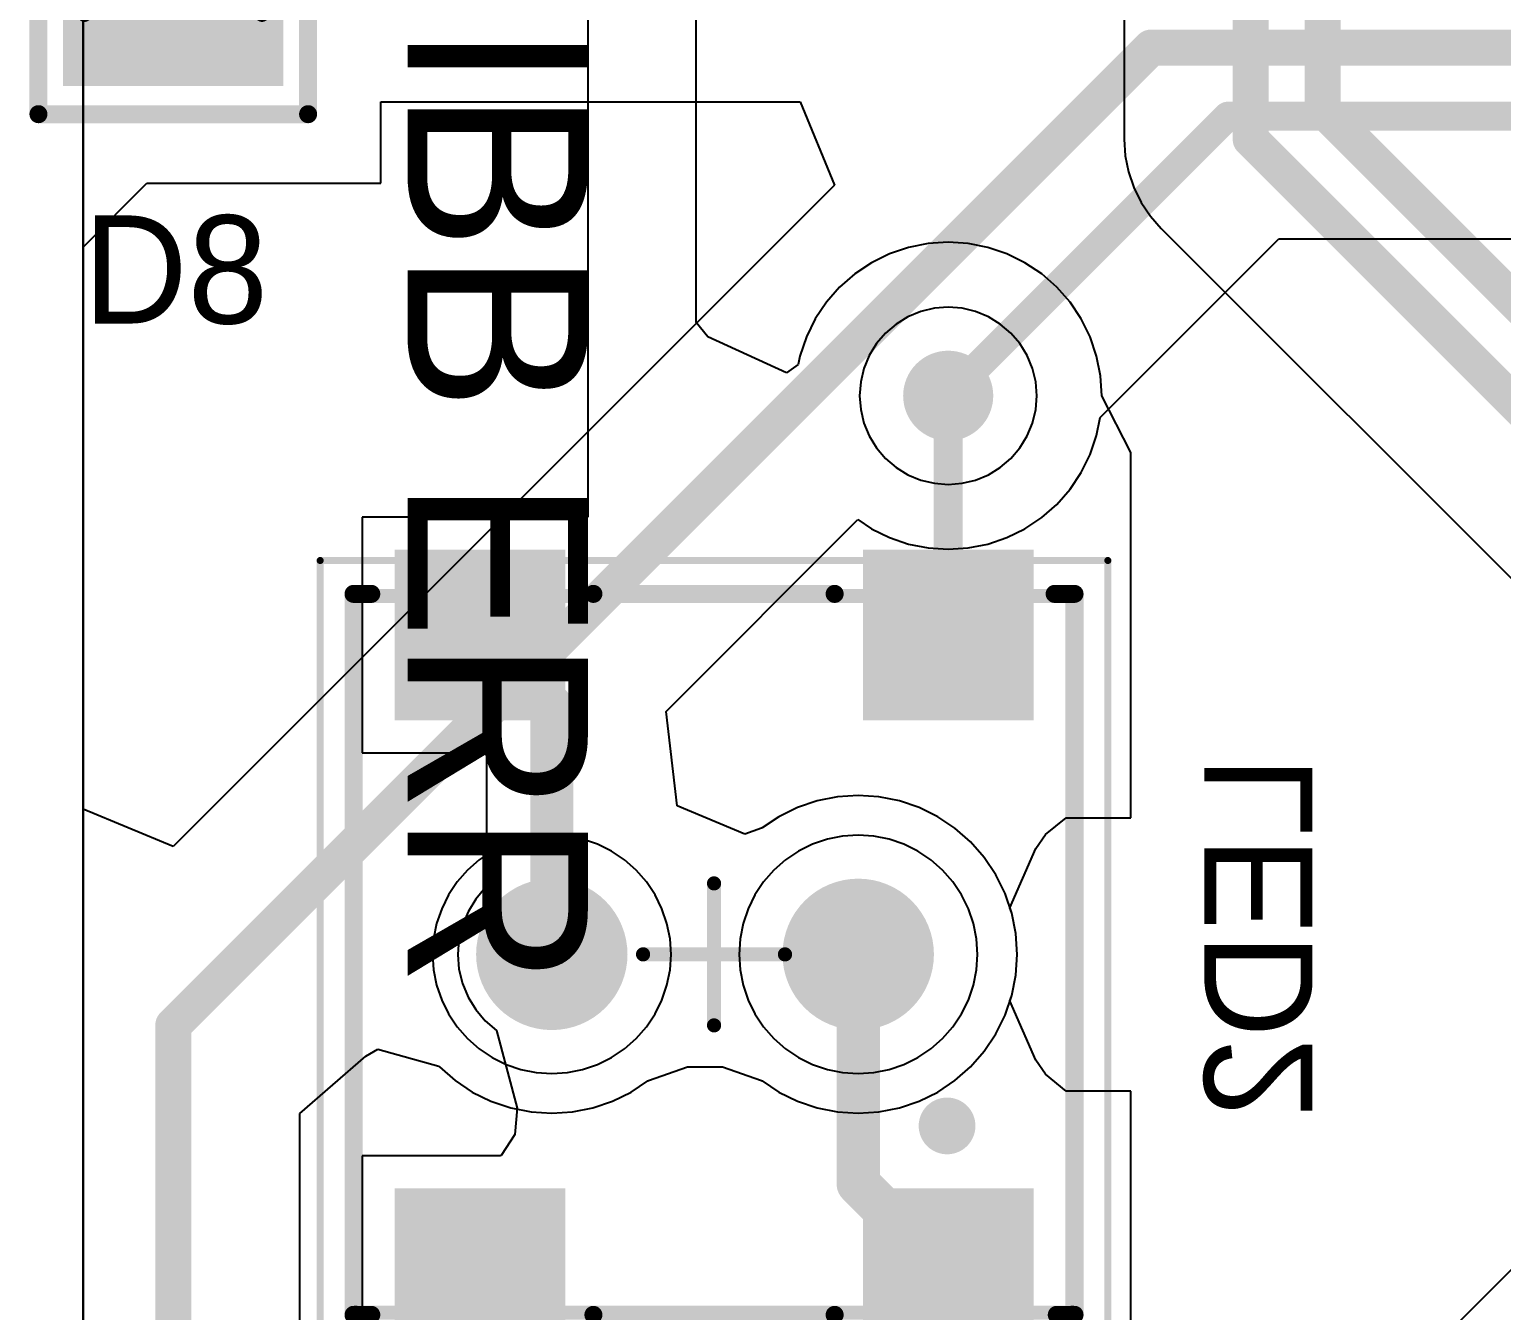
# Model space of a CAD drawing. Header units: millimetres. Extents: x 5.97 to 14.78, y 3.86 to 11.35.
# Drawn here: x 7.8751 to 8.2835, y 6.8312 to 7.1866 of the extents above; entities that cross this region are included whole.
import ezdxf

# ---------------------------------------------------------------- set-up
doc = ezdxf.new("R2010")
doc.units = ezdxf.units.MM
doc.header["$MEASUREMENT"] = 0
for name, color, linetype in [('BottomLayer', 5, 'Continuous'), ('BottomOverlay', 54, 'Continuous'), ('BottomPaste', 16, 'Continuous'), ('BottomSolder', 6, 'Continuous'), ('Mechanical13', 56, 'Continuous'), ('Mechanical15', 56, 'Continuous'), ('MidLayer1', 16, 'Continuous'), ('MidLayer2', 76, 'Continuous'), ('MultiLayer', 9, 'Continuous'), ('TopLayer', 1, 'Continuous'), ('TopOverlay', 2, 'Continuous'), ('TopPaste', 8, 'Continuous'), ('TopSolder', 216, 'Continuous')]:
    doc.layers.add(name, color=color, linetype=linetype)

# ---------------------------------------------------------------- blocks, each defined once
blk = doc.blocks.new('WS2812B_B_134')
at = {"layer": 'BottomLayer'}
for points in [[(-0.08563, 0.10925), (-0.08563, 0.06791), (-0.04429, 0.10925), (-0.04429, 0.06791)], [(0.04429, 0.10925), (0.04429, 0.06791), (0.08563, 0.10925), (0.08563, 0.06791)], [(-0.08563, -0.06791), (-0.08563, -0.10925), (-0.04429, -0.06791), (-0.04429, -0.10925)], [(0.04429, -0.06791), (0.04429, -0.10925), (0.08563, -0.06791), (0.08563, -0.10925)]]:
    blk.add_solid(points, dxfattribs=at)
at = {"layer": 'BottomOverlay', "const_width": 0.005}
for points in [[(-0.1, 0.1), (-0.1, -0.1)], [(-0.09508, 0.1), (-0.1, 0.1)], [(0.03346, 0.1), (-0.03346, 0.1)], [(0.1, 0.1), (0.09508, 0.1)], [(0.1, 0.1), (0.1, -0.1)], [(-0.09449, -0.1), (-0.09941, -0.1)], [(0.03346, -0.1), (-0.03346, -0.1)], [(0.1, -0.1), (0.09508, -0.1)]]:
    blk.add_lwpolyline(points, dxfattribs=at)
at = {"layer": 'BottomOverlay'}
for points, const_width in [([(-0.10125, 0.1, 1), (-0.09875, 0.1, 1)], 0.0025), ([(-0.10125, 0.1, 1), (-0.09875, 0.1, 1)], 0.0025), ([(-0.09633, 0.1, 1), (-0.09383, 0.1, 1)], 0.0025), ([(-0.03471, 0.1, 1), (-0.03221, 0.1, 1)], 0.0025), ([(0.03221, 0.1, 1), (0.03471, 0.1, 1)], 0.0025), ([(0.09383, 0.1, 1), (0.09633, 0.1, 1)], 0.0025), ([(0.09875, 0.1, 1), (0.10125, 0.1, 1)], 0.0025), ([(0.09875, 0.1, 1), (0.10125, 0.1, 1)], 0.0025), ([(-0.06071, 0.04759, 1), (-0.06858, 0.04759, 1)], 0.00787), ([(-0.07055, 0.04759, 1), (-0.06661, 0.04759, 1)], 0.00394), ([(-0.06267, 0.04759, 1), (-0.05874, 0.04759, 1)], 0.00394), ([(-0.10125, -0.1, 1), (-0.09875, -0.1, 1)], 0.0025), ([(-0.10066, -0.1, 1), (-0.09816, -0.1, 1)], 0.0025), ([(-0.09574, -0.1, 1), (-0.09324, -0.1, 1)], 0.0025), ([(-0.03471, -0.1, 1), (-0.03221, -0.1, 1)], 0.0025), ([(0.03221, -0.1, 1), (0.03471, -0.1, 1)], 0.0025), ([(0.09383, -0.1, 1), (0.09633, -0.1, 1)], 0.0025), ([(0.09875, -0.1, 1), (0.10125, -0.1, 1)], 0.0025), ([(0.09875, -0.1, 1), (0.10125, -0.1, 1)], 0.0025)]:
    blk.add_lwpolyline(points, format="xyb", close=True, dxfattribs=dict(at, const_width=const_width))
at = {"layer": 'BottomPaste'}
for points in [[(-0.08863, 0.11225), (-0.08863, 0.06491), (-0.04129, 0.11225), (-0.04129, 0.06491)], [(0.04129, 0.11225), (0.04129, 0.06491), (0.08863, 0.11225), (0.08863, 0.06491)], [(-0.08863, -0.06491), (-0.08863, -0.11225), (-0.04129, -0.06491), (-0.04129, -0.11225)], [(0.04129, -0.06491), (0.04129, -0.11225), (0.08863, -0.06491), (0.08863, -0.11225)]]:
    blk.add_solid(points, dxfattribs=at)
at = {"layer": 'BottomSolder'}
for points in [[(-0.08813, 0.11175), (-0.08813, 0.06541), (-0.04179, 0.11175), (-0.04179, 0.06541)], [(0.04179, 0.11175), (0.04179, 0.06541), (0.08813, 0.11175), (0.08813, 0.06541)], [(-0.08813, -0.06541), (-0.08813, -0.11175), (-0.04179, -0.06541), (-0.04179, -0.11175)], [(0.04179, -0.06541), (0.04179, -0.11175), (0.08813, -0.06541), (0.08813, -0.11175)]]:
    blk.add_solid(points, dxfattribs=at)
at = {"layer": 'Mechanical13', "const_width": 0.00394}
for points in [[(0.09941, 0.09941), (-0.09941, 0.09941)], [(-0.09941, 0.09941), (-0.09941, -0.09941)], [(0.09941, 0.09941), (0.09941, -0.09941)], [(0.09941, -0.09941), (-0.09941, -0.09941)]]:
    blk.add_lwpolyline(points, dxfattribs=at)
at = {"layer": 'Mechanical13', "const_width": 0.00197}
for points in [[(-0.10039, 0.09941, 1), (-0.09843, 0.09941, 1)], [(-0.10039, 0.09941, 1), (-0.09843, 0.09941, 1)], [(0.09843, 0.09941, 1), (0.10039, 0.09941, 1)], [(0.09843, 0.09941, 1), (0.10039, 0.09941, 1)], [(-0.10039, -0.09941, 1), (-0.09843, -0.09941, 1)], [(-0.10039, -0.09941, 1), (-0.09843, -0.09941, 1)], [(0.09843, -0.09941, 1), (0.10039, -0.09941, 1)], [(0.09843, -0.09941, 1), (0.10039, -0.09941, 1)]]:
    blk.add_lwpolyline(points, format="xyb", close=True, dxfattribs=at)
at = {"layer": 'Mechanical15'}
for points, const_width in [([(0.10925, 0.10925), (-0.10925, 0.10925)], 0.00197), ([(-0.10925, 0.10925), (-0.10925, -0.10925)], 0.00197), ([(0.10925, 0.10925), (0.10925, -0.10925)], 0.00197), ([(0, 0.01969), (0, -0.01969)], 0.00394), ([(0.01969, 0), (-0.01969, 0)], 0.00394), ([(0.10925, -0.10925), (-0.10925, -0.10925)], 0.00197)]:
    blk.add_lwpolyline(points, dxfattribs=dict(at, const_width=const_width))
for points, const_width in [([(-0.10974, 0.10925, 1), (-0.10876, 0.10925, 1)], 0.000984), ([(-0.10974, 0.10925, 1), (-0.10876, 0.10925, 1)], 0.000984), ([(0.10876, 0.10925, 1), (0.10974, 0.10925, 1)], 0.000984), ([(0.10876, 0.10925, 1), (0.10974, 0.10925, 1)], 0.000984), ([(-0.00098, 0.01969, 1), (0.00098, 0.01969, 1)], 0.00197), ([(-0.02067, 0, 1), (-0.0187, 0, 1)], 0.00197), ([(0.0187, 0, 1), (0.02067, 0, 1)], 0.00197), ([(-0.00098, -0.01969, 1), (0.00098, -0.01969, 1)], 0.00197), ([(-0.10974, -0.10925, 1), (-0.10876, -0.10925, 1)], 0.000984), ([(-0.10974, -0.10925, 1), (-0.10876, -0.10925, 1)], 0.000984), ([(0.10876, -0.10925, 1), (0.10974, -0.10925, 1)], 0.000984), ([(0.10876, -0.10925, 1), (0.10974, -0.10925, 1)], 0.000984)]:
    blk.add_lwpolyline(points, format="xyb", close=True, dxfattribs=dict(at, const_width=const_width))
blk = doc.blocks.new('0805LED_RED_188')
at = {"layer": 'Mechanical13', "const_width": 0.00394}
for points in [[(-0.03937, -0.02461), (-0.03937, 0.02461)], [(0.03937, 0.02461), (-0.03937, 0.02461)], [(0.03937, -0.02461), (0.03937, 0.02461)], [(0.03937, -0.02461), (-0.03937, -0.02461)]]:
    blk.add_lwpolyline(points, dxfattribs=at)
at = {"layer": 'Mechanical13', "const_width": 0.00197}
for points in [[(-0.04035, 0.02461, 1), (-0.03839, 0.02461, 1)], [(-0.04035, 0.02461, 1), (-0.03839, 0.02461, 1)], [(0.03839, 0.02461, 1), (0.04035, 0.02461, 1)], [(0.03839, 0.02461, 1), (0.04035, 0.02461, 1)], [(-0.04035, -0.02461, 1), (-0.03839, -0.02461, 1)], [(-0.04035, -0.02461, 1), (-0.03839, -0.02461, 1)], [(0.03839, -0.02461, 1), (0.04035, -0.02461, 1)], [(0.03839, -0.02461, 1), (0.04035, -0.02461, 1)]]:
    blk.add_lwpolyline(points, format="xyb", close=True, dxfattribs=at)
at = {"layer": 'Mechanical15'}
for points, const_width in [([(-0.06693, -0.0374), (-0.06693, 0.0374)], 0.00197), ([(0.06693, 0.0374), (-0.06693, 0.0374)], 0.00197), ([(0.06693, -0.0374), (0.06693, 0.0374)], 0.00197), ([(0, -0.01969), (0, 0.01969)], 0.00394), ([(0.01969, 0), (-0.01969, 0)], 0.00394), ([(0.06693, -0.0374), (-0.06693, -0.0374)], 0.00197)]:
    blk.add_lwpolyline(points, dxfattribs=dict(at, const_width=const_width))
for points, const_width in [([(-0.06742, 0.0374, 1), (-0.06644, 0.0374, 1)], 0.000984), ([(-0.06742, 0.0374, 1), (-0.06644, 0.0374, 1)], 0.000984), ([(0.06644, 0.0374, 1), (0.06742, 0.0374, 1)], 0.000984), ([(0.06644, 0.0374, 1), (0.06742, 0.0374, 1)], 0.000984), ([(-0.00098, 0.01969, 1), (0.00098, 0.01969, 1)], 0.00197), ([(-0.02067, 0, 1), (-0.0187, 0, 1)], 0.00197), ([(0.0187, 0, 1), (0.02067, 0, 1)], 0.00197), ([(-0.00098, -0.01969, 1), (0.00098, -0.01969, 1)], 0.00197), ([(-0.06742, -0.0374, 1), (-0.06644, -0.0374, 1)], 0.000984), ([(-0.06742, -0.0374, 1), (-0.06644, -0.0374, 1)], 0.000984), ([(0.06644, -0.0374, 1), (0.06742, -0.0374, 1)], 0.000984), ([(0.06644, -0.0374, 1), (0.06742, -0.0374, 1)], 0.000984)]:
    blk.add_lwpolyline(points, format="xyb", close=True, dxfattribs=dict(at, const_width=const_width))
at = {"layer": 'TopLayer'}
for points in [[(-0.02067, -0.02756), (-0.02067, 0.02756), (-0.0561, -0.02756), (-0.0561, 0.02756)], [(0.0561, -0.02756), (0.0561, 0.02756), (0.02067, -0.02756), (0.02067, 0.02756)]]:
    blk.add_solid(points, dxfattribs=at)
at = {"layer": 'TopOverlay'}
for p, q in [((-0.01575, 0.01575), (-0.01575, -0.01575)), ((0.01575, 0), (-0.01575, 0.01575)), ((-0.01575, -0.01575), (0.01575, 0))]:
    blk.add_line(p, q, dxfattribs=at)
at = {"layer": 'TopOverlay', "const_width": 0.005}
for points in [[(0.06693, 0.0374), (-0.06693, 0.0374)], [(-0.06693, -0.0374), (-0.06693, 0.0374)], [(0.06693, -0.0374), (0.06693, 0.0374)], [(0.06693, -0.0374), (-0.06693, -0.0374)]]:
    blk.add_lwpolyline(points, dxfattribs=at)
at = {"layer": 'TopOverlay', "const_width": 0.0025}
for points in [[(-0.06818, 0.0374, 1), (-0.06568, 0.0374, 1)], [(-0.06818, 0.0374, 1), (-0.06568, 0.0374, 1)], [(0.06568, 0.0374, 1), (0.06818, 0.0374, 1)], [(0.06568, 0.0374, 1), (0.06818, 0.0374, 1)], [(-0.06818, -0.0374, 1), (-0.06568, -0.0374, 1)], [(-0.06818, -0.0374, 1), (-0.06568, -0.0374, 1)], [(0.06568, -0.0374, 1), (0.06818, -0.0374, 1)], [(0.06568, -0.0374, 1), (0.06818, -0.0374, 1)]]:
    blk.add_lwpolyline(points, format="xyb", close=True, dxfattribs=at)
at = {"layer": 'TopPaste'}
for points in [[(-0.01767, -0.03056), (-0.01767, 0.03056), (-0.0591, -0.03056), (-0.0591, 0.03056)], [(0.0591, -0.03056), (0.0591, 0.03056), (0.01767, -0.03056), (0.01767, 0.03056)]]:
    blk.add_solid(points, dxfattribs=at)
at = {"layer": 'TopSolder'}
for points in [[(-0.01817, -0.03006), (-0.01817, 0.03006), (-0.0586, -0.03006), (-0.0586, 0.03006)], [(0.0586, -0.03006), (0.0586, 0.03006), (0.01817, -0.03006), (0.01817, 0.03006)]]:
    blk.add_solid(points, dxfattribs=at)

msp = doc.modelspace()

# ---------------------------------------------------------------- linework, layer by layer
at = {"layer": 'BottomLayer'}
for p, q in [((8.03, 7.32), (8.03, 7.05125)), ((7.89, 6.54342), (7.89, 7.30311)), ((8.06009, 7.10531), (8.06009, 7.29539)), ((8.17879, 7.27604), (8.17879, 7.15613)), ((8.17879, 7.15613), (8.17909, 7.15156)), ((8.17909, 7.15156), (8.17999, 7.14706)), ((8.17999, 7.14706), (8.18146, 7.14271)), ((8.18146, 7.14271), (8.18349, 7.1386)), ((8.18349, 7.1386), (8.18604, 7.13478)), ((8.18604, 7.13478), (8.18906, 7.13133)), ((8.18906, 7.13133), (8.38198, 6.93842)), ((8.11894, 7.1261), (8.11366, 7.12431)), ((8.1244, 7.12719), (8.11894, 7.1261)), ((8.12996, 7.12755), (8.1244, 7.12719)), ((8.13552, 7.12719), (8.12996, 7.12755)), ((8.14098, 7.1261), (8.13552, 7.12719)), ((8.14626, 7.12431), (8.14098, 7.1261)), ((8.10867, 7.12185), (8.10403, 7.11875)), ((8.11366, 7.12431), (8.10867, 7.12185)), ((8.15126, 7.12185), (8.14626, 7.12431)), ((8.15589, 7.11875), (8.15126, 7.12185)), ((8.10403, 7.11875), (8.09984, 7.11508)), ((8.16008, 7.11508), (8.15589, 7.11875)), ((8.09984, 7.11508), (8.09617, 7.11089)), ((8.16375, 7.11089), (8.16008, 7.11508)), ((8.09617, 7.11089), (8.09308, 7.10626)), ((8.16685, 7.10626), (8.16375, 7.11089)), ((8.09308, 7.10626), (8.09061, 7.10126)), ((8.16931, 7.10126), (8.16685, 7.10626)), ((8.06328, 7.10134), (8.06009, 7.10531)), ((8.08509, 7.09134), (8.06328, 7.10134)), ((8.09061, 7.10126), (8.08882, 7.09598)), ((8.1711, 7.09598), (8.16931, 7.10126)), ((8.08835, 7.09359), (8.08509, 7.09134)), ((8.08882, 7.09598), (8.08835, 7.09359)), ((8.17219, 7.09052), (8.1711, 7.09598)), ((8.17255, 7.08496), (8.17219, 7.09052)), ((8.18063, 7.06925), (8.17255, 7.08496)), ((8.18063, 6.96791), (8.18063, 7.06925)), ((8.18063, 7.06925), (8.18063, 7.06925)), ((8.03, 7.05125), (7.96737, 7.05125)), ((7.96737, 7.05125), (7.96737, 6.98591)), ((7.96737, 6.98591), (8.00191, 6.98591)), ((8.00191, 6.98591), (8.00191, 6.94874)), ((8.15694, 6.96326), (8.16265, 6.96791)), ((8.16265, 6.96791), (8.18063, 6.96791)), ((8.15426, 6.95933), (8.15694, 6.96326)), ((8.14708, 6.94291), (8.15426, 6.95933)), ((8.00156, 6.94844), (7.9989, 6.94533)), ((8.00191, 6.94874), (8.00156, 6.94844)), ((7.9989, 6.94533), (7.99676, 6.94184)), ((8.14759, 6.94141), (8.14708, 6.94291)), ((7.9952, 6.93806), (7.99424, 6.93408)), ((7.99676, 6.94184), (7.9952, 6.93806)), ((8.14872, 6.93576), (8.14759, 6.94141)), ((8.38198, 6.93842), (8.1902, 6.74664)), ((7.99424, 6.93408), (7.99392, 6.93)), ((8.14909, 6.93), (8.14872, 6.93576)), ((7.99392, 6.93), (7.99424, 6.92592)), ((8.14872, 6.92424), (8.14909, 6.93)), ((7.99424, 6.92592), (7.9952, 6.92194)), ((7.9952, 6.92194), (7.99676, 6.91816)), ((8.14759, 6.91859), (8.14872, 6.92424)), ((7.99676, 6.91816), (7.9989, 6.91467)), ((8.14708, 6.91709), (8.14759, 6.91859)), ((7.9989, 6.91467), (8.00156, 6.91156)), ((8.15426, 6.90067), (8.14708, 6.91709)), ((8.00156, 6.91156), (8.00467, 6.9089)), ((8.00467, 6.9089), (8.01037, 6.88735)), ((8.15694, 6.89674), (8.15426, 6.90067)), ((8.16265, 6.89209), (8.15694, 6.89674)), ((8.18063, 6.89209), (8.16265, 6.89209)), ((8.18063, 6.79075), (8.18063, 6.89209)), ((8.01037, 6.88735), (8.00973, 6.88002)), ((8.00973, 6.88002), (8.00592, 6.87417)), ((8.0057, 6.87409), (7.96737, 6.87409)), ((7.96737, 6.87409), (7.96737, 6.80875)), ((8.00592, 6.87417), (8.0057, 6.87409))]:
    msp.add_line(p, q, dxfattribs=at)
for points, const_width in [([(8.21387, 7.15613), (8.21387, 7.29057)], 0.01), ([(8.23387, 7.16442), (8.23387, 7.28943)], 0.01), ([(8.23439, 7.1639), (8.43087, 6.96742)], 0.01), ([(8.21387, 7.15613), (8.42258, 6.94742)], 0.01), ([(8.12996, 7.01858), (8.12996, 7.08496)], 0.008), ([(8.00004, 7.01858), (8.02, 6.99862)], 0.012), ([(8.02, 6.93), (8.02, 6.99862)], 0.012), ([(8.105, 6.86638), (8.105, 6.92657)], 0.012), ([(8.105, 6.86638), (8.12996, 6.84142)], 0.012)]:
    msp.add_lwpolyline(points, dxfattribs=dict(at, const_width=const_width))
for points, const_width in [([(8.23137, 7.16442, 1), (8.23637, 7.16442, 1)], 0.005), ([(8.23189, 7.1639, 1), (8.23689, 7.1639, 1)], 0.005), ([(8.21137, 7.15613, 1), (8.21637, 7.15613, 1)], 0.005), ([(8.21137, 7.15613, 1), (8.21637, 7.15613, 1)], 0.005), ([(8.12371, 7.08496, 1), (8.13621, 7.08496, 1)], 0.0125), ([(8.12796, 7.08496, 1), (8.13196, 7.08496, 1)], 0.004), ([(7.99704, 7.01858, 1), (8.00304, 7.01858, 1)], 0.006), ([(8.12796, 7.01858, 1), (8.13196, 7.01858, 1)], 0.004), ([(8.017, 6.99862, 1), (8.023, 6.99862, 1)], 0.006), ([(8.017, 6.99862, 1), (8.023, 6.99862, 1)], 0.006), ([(8.013, 6.93, 1), (8.027, 6.93, 1)], 0.014), ([(8.098, 6.93, 1), (8.112, 6.93, 1)], 0.014), ([(8.017, 6.93, 1), (8.023, 6.93, 1)], 0.006), ([(8.102, 6.92657, 1), (8.108, 6.92657, 1)], 0.006), ([(8.102, 6.86638, 1), (8.108, 6.86638, 1)], 0.006), ([(8.102, 6.86638, 1), (8.108, 6.86638, 1)], 0.006), ([(8.12696, 6.84142, 1), (8.13296, 6.84142, 1)], 0.006)]:
    msp.add_lwpolyline(points, format="xyb", close=True, dxfattribs=dict(at, const_width=const_width))
at = {"layer": 'MidLayer1'}
for p, q in [((7.89, 5.865), (7.89, 7.33196)), ((8.1188, 7.10686), (8.11552, 7.10484)), ((8.12237, 7.10833), (8.1188, 7.10686)), ((8.12612, 7.10923), (8.12237, 7.10833)), ((8.12996, 7.10954), (8.12612, 7.10923)), ((8.13381, 7.10923), (8.12996, 7.10954)), ((8.13755, 7.10833), (8.13381, 7.10923)), ((8.14112, 7.10686), (8.13755, 7.10833)), ((8.14441, 7.10484), (8.14112, 7.10686)), ((8.11258, 7.10234), (8.11008, 7.09941)), ((8.11552, 7.10484), (8.11258, 7.10234)), ((8.14734, 7.10234), (8.14441, 7.10484)), ((8.14984, 7.09941), (8.14734, 7.10234)), ((8.11008, 7.09941), (8.10806, 7.09612)), ((8.15186, 7.09612), (8.14984, 7.09941)), ((8.10806, 7.09612), (8.10659, 7.09255)), ((8.15333, 7.09255), (8.15186, 7.09612)), ((8.10659, 7.09255), (8.10569, 7.08881)), ((8.15423, 7.08881), (8.15333, 7.09255)), ((8.10569, 7.08881), (8.10538, 7.08496)), ((8.15454, 7.08496), (8.15423, 7.08881)), ((8.10538, 7.08496), (8.10569, 7.08112)), ((8.10569, 7.08112), (8.10659, 7.07737)), ((8.15333, 7.07737), (8.15423, 7.08112)), ((8.15423, 7.08112), (8.15454, 7.08496)), ((8.10659, 7.07737), (8.10806, 7.0738)), ((8.15186, 7.0738), (8.15333, 7.07737)), ((8.10806, 7.0738), (8.11008, 7.07052)), ((8.14984, 7.07052), (8.15186, 7.0738)), ((8.11008, 7.07052), (8.11258, 7.06758)), ((8.14734, 7.06758), (8.14984, 7.07052)), ((8.11258, 7.06758), (8.11552, 7.06508)), ((8.11552, 7.06508), (8.1188, 7.06306)), ((8.14112, 7.06306), (8.14441, 7.06508)), ((8.14441, 7.06508), (8.14734, 7.06758)), ((8.1188, 7.06306), (8.12237, 7.06159)), ((8.12237, 7.06159), (8.12612, 7.06069)), ((8.12612, 7.06069), (8.12996, 7.06038)), ((8.12996, 7.06038), (8.13381, 7.06069)), ((8.13381, 7.06069), (8.13755, 7.06159)), ((8.13755, 7.06159), (8.14112, 7.06306)), ((8.10068, 6.96279), (8.09644, 6.96194)), ((8.105, 6.96307), (8.10068, 6.96279)), ((8.10932, 6.96279), (8.105, 6.96307)), ((8.11356, 6.96194), (8.10932, 6.96279)), ((8.08846, 6.95864), (8.08487, 6.95624)), ((8.09234, 6.96055), (8.08846, 6.95864)), ((8.09644, 6.96194), (8.09234, 6.96055)), ((8.11766, 6.96055), (8.11356, 6.96194)), ((8.12154, 6.95864), (8.11766, 6.96055)), ((8.12513, 6.95624), (8.12154, 6.95864)), ((8.08487, 6.95624), (8.08162, 6.95338)), ((8.12838, 6.95338), (8.12513, 6.95624)), ((8.08162, 6.95338), (8.07876, 6.95013)), ((8.13124, 6.95013), (8.12838, 6.95338)), ((8.07636, 6.94654), (8.07445, 6.94266)), ((8.07876, 6.95013), (8.07636, 6.94654)), ((8.13364, 6.94654), (8.13124, 6.95013)), ((8.13555, 6.94266), (8.13364, 6.94654)), ((8.07445, 6.94266), (8.07306, 6.93856)), ((8.13694, 6.93856), (8.13555, 6.94266)), ((8.07306, 6.93856), (8.07221, 6.93432)), ((8.13779, 6.93432), (8.13694, 6.93856)), ((8.07221, 6.93432), (8.07193, 6.93)), ((8.13807, 6.93), (8.13779, 6.93432)), ((8.07193, 6.93), (8.07221, 6.92568)), ((8.13779, 6.92568), (8.13807, 6.93)), ((8.07221, 6.92568), (8.07306, 6.92144)), ((8.13694, 6.92144), (8.13779, 6.92568)), ((8.07306, 6.92144), (8.07445, 6.91734)), ((8.13555, 6.91734), (8.13694, 6.92144)), ((8.07445, 6.91734), (8.07636, 6.91346)), ((8.13364, 6.91346), (8.13555, 6.91734)), ((8.07636, 6.91346), (8.07876, 6.90987)), ((8.07876, 6.90987), (8.08162, 6.90662)), ((8.12838, 6.90662), (8.13124, 6.90987)), ((8.13124, 6.90987), (8.13364, 6.91346)), ((8.08162, 6.90662), (8.08487, 6.90376)), ((8.12513, 6.90376), (8.12838, 6.90662)), ((8.08487, 6.90376), (8.08846, 6.90136)), ((8.08846, 6.90136), (8.09234, 6.89945)), ((8.11766, 6.89945), (8.12154, 6.90136)), ((8.12154, 6.90136), (8.12513, 6.90376)), ((8.09234, 6.89945), (8.09644, 6.89806)), ((8.09644, 6.89806), (8.10068, 6.89721)), ((8.10068, 6.89721), (8.105, 6.89693)), ((8.105, 6.89693), (8.10932, 6.89721)), ((8.10932, 6.89721), (8.11356, 6.89806)), ((8.11356, 6.89806), (8.11766, 6.89945))]:
    msp.add_line(p, q, dxfattribs=at)
for points, const_width in [([(8.12371, 7.08496, 1), (8.13621, 7.08496, 1)], 0.0125), ([(8.0095, 6.93, 1), (8.0305, 6.93, 1)], 0.021), ([(8.0945, 6.93, 1), (8.1155, 6.93, 1)], 0.021)]:
    msp.add_lwpolyline(points, format="xyb", close=True, dxfattribs=dict(at, const_width=const_width))
at = {"layer": 'MidLayer2'}
for p, q in [((7.89, 6.52804), (7.89, 7.99506)), ((8.1188, 7.10686), (8.11552, 7.10484)), ((8.12237, 7.10833), (8.1188, 7.10686)), ((8.12612, 7.10923), (8.12237, 7.10833)), ((8.12996, 7.10954), (8.12612, 7.10923)), ((8.13381, 7.10923), (8.12996, 7.10954)), ((8.13755, 7.10833), (8.13381, 7.10923)), ((8.14112, 7.10686), (8.13755, 7.10833)), ((8.14441, 7.10484), (8.14112, 7.10686)), ((8.11258, 7.10234), (8.11008, 7.09941)), ((8.11552, 7.10484), (8.11258, 7.10234)), ((8.14734, 7.10234), (8.14441, 7.10484)), ((8.14984, 7.09941), (8.14734, 7.10234)), ((8.11008, 7.09941), (8.10806, 7.09612)), ((8.15186, 7.09612), (8.14984, 7.09941)), ((8.10806, 7.09612), (8.10659, 7.09255)), ((8.15333, 7.09255), (8.15186, 7.09612)), ((8.10659, 7.09255), (8.10569, 7.08881)), ((8.15423, 7.08881), (8.15333, 7.09255)), ((8.10569, 7.08881), (8.10538, 7.08496)), ((8.15454, 7.08496), (8.15423, 7.08881)), ((8.10538, 7.08496), (8.10569, 7.08112)), ((8.10569, 7.08112), (8.10659, 7.07737)), ((8.15333, 7.07737), (8.15423, 7.08112)), ((8.15423, 7.08112), (8.15454, 7.08496)), ((8.10659, 7.07737), (8.10806, 7.0738)), ((8.15186, 7.0738), (8.15333, 7.07737)), ((8.10806, 7.0738), (8.11008, 7.07052)), ((8.14984, 7.07052), (8.15186, 7.0738)), ((8.11008, 7.07052), (8.11258, 7.06758)), ((8.14734, 7.06758), (8.14984, 7.07052)), ((8.11258, 7.06758), (8.11552, 7.06508)), ((8.11552, 7.06508), (8.1188, 7.06306)), ((8.14112, 7.06306), (8.14441, 7.06508)), ((8.14441, 7.06508), (8.14734, 7.06758)), ((8.1188, 7.06306), (8.12237, 7.06159)), ((8.12237, 7.06159), (8.12612, 7.06069)), ((8.12612, 7.06069), (8.12996, 7.06038)), ((8.12996, 7.06038), (8.13381, 7.06069)), ((8.13381, 7.06069), (8.13755, 7.06159)), ((8.13755, 7.06159), (8.14112, 7.06306)), ((8.01568, 6.96279), (8.01144, 6.96194)), ((8.02, 6.96307), (8.01568, 6.96279)), ((8.02432, 6.96279), (8.02, 6.96307)), ((8.02856, 6.96194), (8.02432, 6.96279)), ((8.00346, 6.95864), (7.99987, 6.95624)), ((8.00734, 6.96055), (8.00346, 6.95864)), ((8.01144, 6.96194), (8.00734, 6.96055)), ((8.03266, 6.96055), (8.02856, 6.96194)), ((8.03654, 6.95864), (8.03266, 6.96055)), ((8.04013, 6.95624), (8.03654, 6.95864)), ((7.99987, 6.95624), (7.99662, 6.95338)), ((8.04338, 6.95338), (8.04013, 6.95624)), ((7.99662, 6.95338), (7.99376, 6.95013)), ((8.04624, 6.95013), (8.04338, 6.95338)), ((7.99136, 6.94654), (7.98945, 6.94266)), ((7.99376, 6.95013), (7.99136, 6.94654)), ((8.04864, 6.94654), (8.04624, 6.95013)), ((8.05055, 6.94266), (8.04864, 6.94654)), ((7.98945, 6.94266), (7.98806, 6.93856)), ((8.05194, 6.93856), (8.05055, 6.94266)), ((7.98806, 6.93856), (7.98721, 6.93432)), ((8.05279, 6.93432), (8.05194, 6.93856)), ((7.98721, 6.93432), (7.98693, 6.93)), ((8.05307, 6.93), (8.05279, 6.93432)), ((7.98693, 6.93), (7.98721, 6.92568)), ((8.05279, 6.92568), (8.05307, 6.93)), ((7.98721, 6.92568), (7.98806, 6.92144)), ((8.05194, 6.92144), (8.05279, 6.92568)), ((7.98806, 6.92144), (7.98945, 6.91734)), ((8.05055, 6.91734), (8.05194, 6.92144)), ((7.98945, 6.91734), (7.99136, 6.91346)), ((8.04864, 6.91346), (8.05055, 6.91734)), ((7.99136, 6.91346), (7.99376, 6.90987)), ((7.99376, 6.90987), (7.99662, 6.90662)), ((8.04338, 6.90662), (8.04624, 6.90987)), ((8.04624, 6.90987), (8.04864, 6.91346)), ((7.99662, 6.90662), (7.99987, 6.90376)), ((8.04013, 6.90376), (8.04338, 6.90662)), ((7.99987, 6.90376), (8.00346, 6.90136)), ((8.00346, 6.90136), (8.00734, 6.89945)), ((8.03266, 6.89945), (8.03654, 6.90136)), ((8.03654, 6.90136), (8.04013, 6.90376)), ((8.00734, 6.89945), (8.01144, 6.89806)), ((8.01144, 6.89806), (8.01568, 6.89721)), ((8.01568, 6.89721), (8.02, 6.89693)), ((8.02, 6.89693), (8.02432, 6.89721)), ((8.02432, 6.89721), (8.02856, 6.89806)), ((8.02856, 6.89806), (8.03266, 6.89945))]:
    msp.add_line(p, q, dxfattribs=at)
for points, const_width in [([(8.12371, 7.08496, 1), (8.13621, 7.08496, 1)], 0.0125), ([(8.0095, 6.93, 1), (8.0305, 6.93, 1)], 0.021), ([(8.0945, 6.93, 1), (8.1155, 6.93, 1)], 0.021)]:
    msp.add_lwpolyline(points, format="xyb", close=True, dxfattribs=dict(at, const_width=const_width))
at = {"layer": 'MultiLayer'}
msp.add_line((7.89, 7.99506), (7.89, 5.865), dxfattribs=at)
for points, const_width in [([(8.12371, 7.08496, 1), (8.13621, 7.08496, 1)], 0.0125), ([(8.0095, 6.93, 1), (8.0305, 6.93, 1)], 0.021), ([(8.0945, 6.93, 1), (8.1155, 6.93, 1)], 0.021)]:
    msp.add_lwpolyline(points, format="xyb", close=True, dxfattribs=dict(at, const_width=const_width))
at = {"layer": 'TopLayer'}
for p, q in [((7.97256, 7.1439), (7.97256, 7.16646)), ((7.97256, 7.16646), (8.08889, 7.16646)), ((8.08889, 7.16646), (8.09846, 7.14337)), ((7.89, 7.12622), (7.90768, 7.1439)), ((7.90768, 7.1439), (7.97256, 7.1439)), ((8.09846, 7.14337), (7.915, 6.95991)), ((7.89, 6.97026), (7.89, 7.12622)), ((8.17209, 7.0789), (8.22165, 7.12847)), ((8.22165, 7.12847), (8.50829, 7.12847)), ((8.1711, 7.07394), (8.17209, 7.0789)), ((8.16931, 7.06866), (8.1711, 7.07394)), ((8.16685, 7.06367), (8.16931, 7.06866)), ((8.16375, 7.05903), (8.16685, 7.06367)), ((8.16008, 7.05484), (8.16375, 7.05903)), ((8.15589, 7.05117), (8.16008, 7.05484)), ((8.05169, 6.99739), (8.10489, 7.0506)), ((8.10489, 7.0506), (8.10867, 7.04808)), ((8.15126, 7.04808), (8.15589, 7.05117)), ((8.10867, 7.04808), (8.11366, 7.04561)), ((8.11366, 7.04561), (8.11894, 7.04382)), ((8.14098, 7.04382), (8.14626, 7.04561)), ((8.14626, 7.04561), (8.15126, 7.04808)), ((8.11894, 7.04382), (8.1244, 7.04273)), ((8.1244, 7.04273), (8.12996, 7.04237)), ((8.12996, 7.04237), (8.13552, 7.04273)), ((8.13552, 7.04273), (8.14098, 7.04382)), ((8.05478, 6.97121), (8.05169, 6.99739)), ((8.07353, 6.96336), (8.05478, 6.97121)), ((8.08813, 6.97074), (8.08295, 6.96819)), ((8.09359, 6.97259), (8.08813, 6.97074)), ((8.09924, 6.97372), (8.09359, 6.97259)), ((8.105, 6.97409), (8.09924, 6.97372)), ((8.11076, 6.97372), (8.105, 6.97409)), ((8.11641, 6.97259), (8.11076, 6.97372)), ((8.12187, 6.97074), (8.11641, 6.97259)), ((8.12705, 6.96819), (8.12187, 6.97074)), ((7.915, 6.95991), (7.89, 6.97026)), ((8.08295, 6.96819), (8.07833, 6.9651)), ((8.13184, 6.96498), (8.12705, 6.96819)), ((8.07814, 6.96498), (8.07353, 6.96336)), ((8.07833, 6.9651), (8.07814, 6.96498)), ((8.13618, 6.96118), (8.13184, 6.96498)), ((8.13998, 6.95684), (8.13618, 6.96118)), ((8.14319, 6.95205), (8.13998, 6.95684)), ((8.14574, 6.94687), (8.14319, 6.95205)), ((8.14759, 6.94141), (8.14574, 6.94687)), ((8.14872, 6.93576), (8.14759, 6.94141)), ((8.14909, 6.93), (8.14872, 6.93576)), ((8.14872, 6.92424), (8.14909, 6.93)), ((8.14759, 6.91859), (8.14872, 6.92424)), ((8.14574, 6.91313), (8.14759, 6.91859)), ((8.14319, 6.90795), (8.14574, 6.91313)), ((8.13998, 6.90316), (8.14319, 6.90795)), ((7.95008, 6.88582), (7.96845, 6.90176)), ((7.96845, 6.90176), (7.97178, 6.90372)), ((7.97178, 6.90372), (7.98866, 6.899)), ((8.13618, 6.89882), (8.13998, 6.90316)), ((7.98866, 6.899), (7.98882, 6.89882)), ((7.98882, 6.89882), (7.99316, 6.89502)), ((8.04686, 6.89502), (8.05767, 6.89882)), ((8.05767, 6.89882), (8.06733, 6.89882)), ((8.06733, 6.89882), (8.07814, 6.89502)), ((8.13184, 6.89502), (8.13618, 6.89882)), ((7.99316, 6.89502), (7.99795, 6.89181)), ((8.04205, 6.89181), (8.04667, 6.8949)), ((8.04667, 6.8949), (8.04686, 6.89502)), ((8.07814, 6.89502), (8.07833, 6.8949)), ((8.07833, 6.8949), (8.08295, 6.89181)), ((8.12705, 6.89181), (8.13184, 6.89502)), ((7.99795, 6.89181), (8.00313, 6.88926)), ((8.00313, 6.88926), (8.00859, 6.88741)), ((8.03141, 6.88741), (8.03687, 6.88926)), ((8.03687, 6.88926), (8.04205, 6.89181)), ((8.08295, 6.89181), (8.08813, 6.88926)), ((8.08813, 6.88926), (8.09359, 6.88741)), ((8.11641, 6.88741), (8.12187, 6.88926)), ((8.12187, 6.88926), (8.12705, 6.89181)), ((7.95008, 6.7161), (7.95008, 6.88582)), ((8.00859, 6.88741), (8.01424, 6.88628)), ((8.01424, 6.88628), (8.02, 6.88591)), ((8.02, 6.88591), (8.02576, 6.88628)), ((8.02576, 6.88628), (8.03141, 6.88741)), ((8.09359, 6.88741), (8.09924, 6.88628)), ((8.09924, 6.88628), (8.105, 6.88591)), ((8.105, 6.88591), (8.11076, 6.88628)), ((8.11076, 6.88628), (8.11641, 6.88741))]:
    msp.add_line(p, q, dxfattribs=at)
for points, const_width in [([(7.915, 6.91031), (8.18623, 7.18154)], 0.01), ([(8.18623, 7.18154), (8.90262, 7.18154)], 0.01), ([(8.12996, 7.08496), (8.20754, 7.16254)], 0.008), ([(8.20754, 7.16254), (8.89475, 7.16254)], 0.008), ([(7.915, 6.66839), (7.915, 6.91031)], 0.01)]:
    msp.add_lwpolyline(points, dxfattribs=dict(at, const_width=const_width))
for points, const_width in [([(8.18373, 7.18154, 1), (8.18873, 7.18154, 1)], 0.005), ([(8.18373, 7.18154, 1), (8.18873, 7.18154, 1)], 0.005), ([(8.20554, 7.16254, 1), (8.20954, 7.16254, 1)], 0.004), ([(8.20554, 7.16254, 1), (8.20954, 7.16254, 1)], 0.004), ([(8.12371, 7.08496, 1), (8.13621, 7.08496, 1)], 0.0125), ([(8.12796, 7.08496, 1), (8.13196, 7.08496, 1)], 0.004), ([(8.013, 6.93, 1), (8.027, 6.93, 1)], 0.014), ([(8.098, 6.93, 1), (8.112, 6.93, 1)], 0.014), ([(7.9125, 6.91031, 1), (7.9175, 6.91031, 1)], 0.005), ([(7.9125, 6.91031, 1), (7.9175, 6.91031, 1)], 0.005)]:
    msp.add_lwpolyline(points, format="xyb", close=True, dxfattribs=dict(at, const_width=const_width))

# ---------------------------------------------------------------- block references
for name, p, rotation in [('0805LED_RED_188', (7.915, 7.23), 90), ('WS2812B_B_134', (8.065, 6.93), 180)]:
    msp.add_blockref(name, p, dxfattribs=dict(rotation=rotation))

# ---------------------------------------------------------------- texts
at = {"layer": 'BottomOverlay', "text_generation_flag": 2}
msp.add_text('LED2', height=0.03, rotation=90, dxfattribs=at).set_placement((8.231, 6.985))
at = {"layer": 'TopOverlay'}
msp.add_text('DRIBB ERR', height=0.05, rotation=270, dxfattribs=at).set_placement((7.98, 7.285))
msp.add_text('D8', height=0.03, dxfattribs=at).set_placement((7.89, 7.105))

doc.saveas('drawing.dxf')
